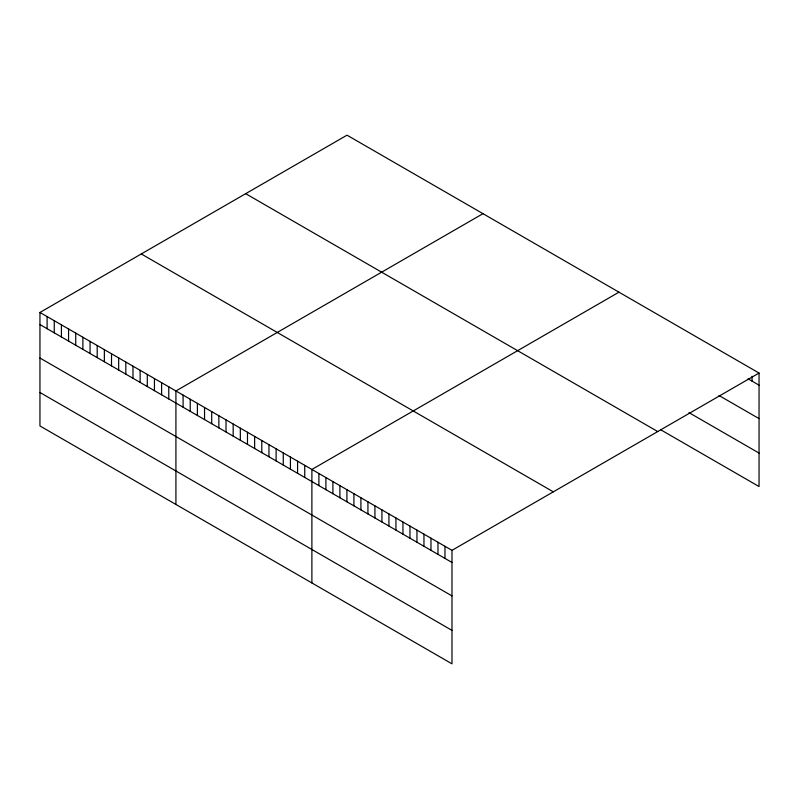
<?xml version="1.0" encoding="UTF-8"?>
<svg xmlns="http://www.w3.org/2000/svg" width="799" height="799" viewBox="0 0 799 799"><rect width="100%" height="100%" fill="white"/><g stroke="black" fill="none" stroke-linecap="round" stroke-linejoin="round"><path stroke-width="1.2" d="M39.95 312.459L451.984 550.341L451.984 663.829L39.95 425.947L39.95 312.459L347.016 135.171L759.05 373.053L759.05 486.541L660.983 429.922M482.986 213.673L175.92 390.961L175.92 504.449M618.955 292.174L311.89 469.462L311.89 582.95M451.984 550.341L759.05 373.053M748.044 378.816L759.05 385.168M719.02 395.515L759.05 418.616M689.008 412.644L759.05 453.093M245.683 193.678L657.717 431.56M141.283 253.952L553.317 491.834M39.95 324.564L451.984 562.456M39.95 358.022L451.984 595.904M39.95 392.489L451.984 630.371M752.049 376.279L752.049 381.123M444.973 546.296L444.973 558.411M437.972 542.251L437.972 554.366M430.971 538.206L430.971 550.321M423.959 534.161L423.959 546.276M416.958 530.127L416.958 542.231M409.957 526.082L409.957 538.186M402.946 522.037L402.946 534.141M395.944 517.992L395.944 530.097M388.943 513.947L388.943 526.052M381.932 509.902L381.932 522.017M374.931 505.857L374.931 517.972M367.93 501.812L367.93 513.927M360.918 497.767L360.918 509.882M353.917 493.722L353.917 505.837M346.916 489.677L346.916 501.792M339.905 485.642L339.905 497.747M332.903 481.597L332.903 493.702M325.902 477.552L325.902 489.657M318.891 473.507L318.891 485.612M304.739 465.328L304.739 477.442M297.578 461.203L297.578 473.308M290.417 457.068L290.417 469.173M283.265 452.933L283.265 465.048M276.104 448.798L276.104 460.913M268.953 444.673L268.953 456.778M261.792 440.539L261.792 452.653M254.641 436.404L254.641 448.519M247.48 432.279L247.48 444.384M240.329 428.144L240.329 440.259M233.168 424.009L233.168 436.124M226.017 419.884L226.017 431.989M218.856 415.75L218.856 427.864M211.705 411.615L211.705 423.73M204.544 407.49L204.544 419.595M197.393 403.355L197.393 415.46M190.232 399.22L190.232 411.335M183.081 395.096L183.081 407.2M168.769 386.826L168.769 398.941M161.608 382.701L161.608 394.806M154.447 378.566L154.447 390.671M147.296 374.431L147.296 386.546M140.135 370.297L140.135 382.411M132.984 366.172L132.984 378.277M125.823 362.037L125.823 374.152M118.671 357.902L118.671 370.017M111.51 353.777L111.51 365.882M104.359 349.642L104.359 361.757M97.198 345.508L97.198 357.622M90.047 341.383L90.047 353.488M82.886 337.248L82.886 349.363M75.735 333.113L75.735 345.228M68.574 328.988L68.574 341.093M61.423 324.853L61.423 336.968M54.262 320.719L54.262 332.833M47.111 316.594L47.111 328.699"/></g></svg>
